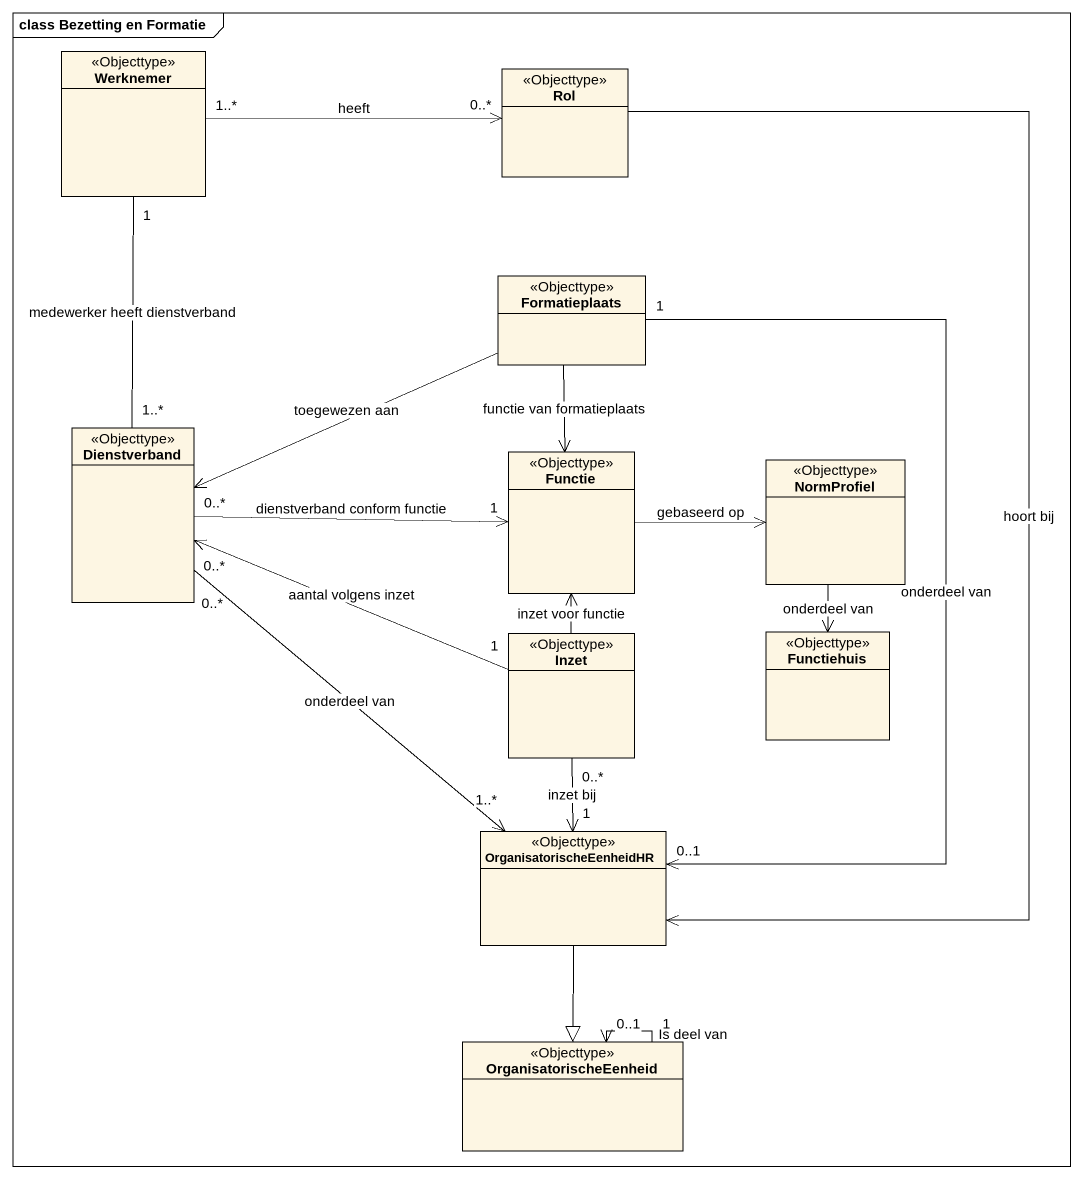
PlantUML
@startuml
mainframe class Bezetting en Formatie
hide circle
hide empty members
class Werknemer <<Objecttype>>
class Rol <<Objecttype>>
class Formatieplaats <<Objecttype>>
class Dienstverband <<Objecttype>>
class Functie <<Objecttype>>
class NormProfiel <<Objecttype>>
class Inzet <<Objecttype>>
class Functiehuis <<Objecttype>>
class OrganisatorischeEenheidHR <<Objecttype>>
class OrganisatorischeEenheid <<Objecttype>>
Werknemer "1..*" -right-> "0..*" Rol : heeft
Werknemer "1" -- "1..*" Dienstverband : medewerker heeft dienstverband
Rol --> OrganisatorischeEenheidHR : hoort bij
Formatieplaats -left-> Dienstverband : toegewezen aan
Formatieplaats --> Functie : functie van formatieplaats
Formatieplaats "1" --> "0..1" OrganisatorischeEenheidHR : onderdeel van
Dienstverband "0..*" -right-> "1" Functie : dienstverband conform functie
Dienstverband "0..*" --> "1..*" OrganisatorischeEenheidHR : onderdeel van
Functie -right-> NormProfiel : gebaseerd op
NormProfiel --> Functiehuis : onderdeel van
Inzet "1" -left-> "0..*" Dienstverband : aantal volgens inzet
Inzet -up-> Functie : inzet voor functie
Inzet "0..*" --> "1" OrganisatorischeEenheidHR : inzet bij
OrganisatorischeEenheidHR --|> OrganisatorischeEenheid
OrganisatorischeEenheid "1" --> "0..1" OrganisatorischeEenheid : Is deel van
@enduml
